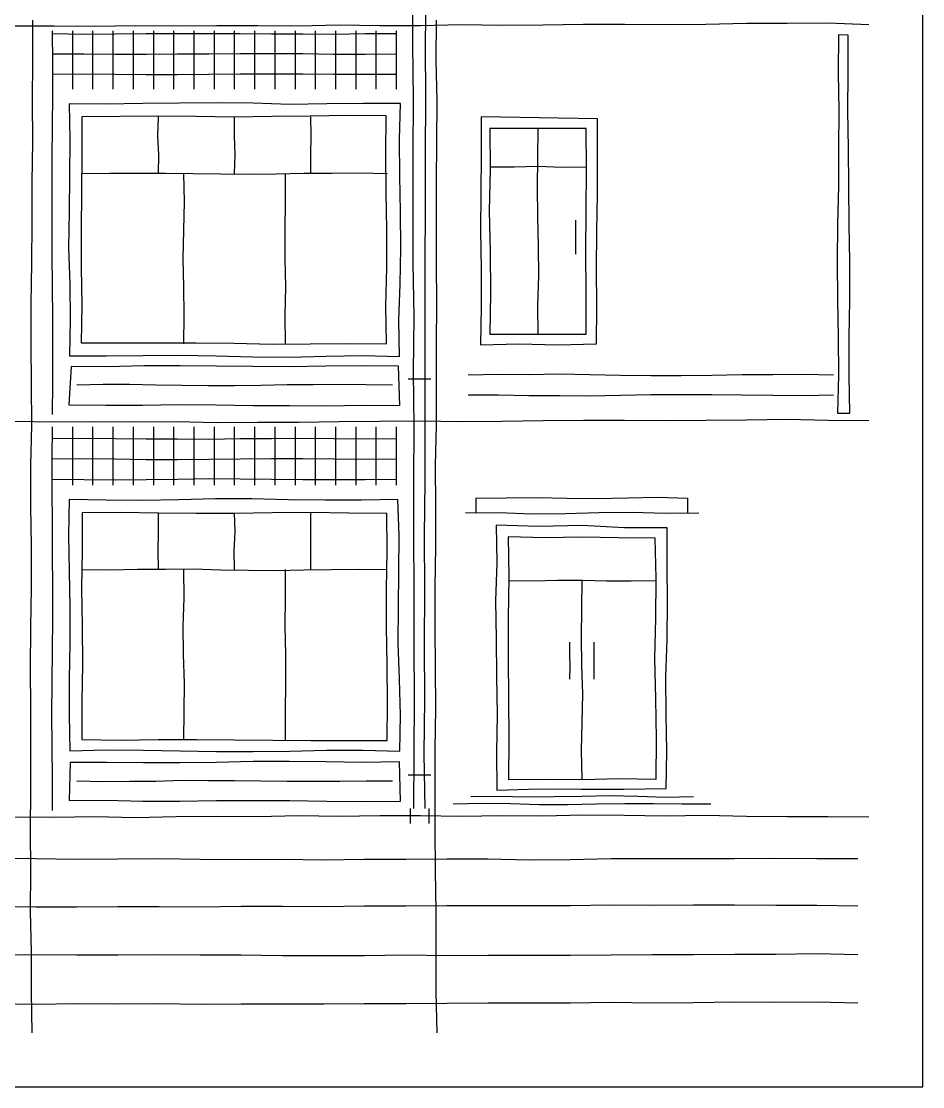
# Model space of a CAD drawing. Header units: millimetres. Extents: x 0 to 165, y 0 to 320.
# Drawn here: x 98.2 to 165, y 0 to 78.9 of the extents above; entities that cross this region are included whole.
import ezdxf

# ---------------------------------------------------------------- set-up
doc = ezdxf.new("R2010")
doc.units = ezdxf.units.MM
for name, color, linetype, true_color in [('01_KARKAS', 1, 'Continuous', 0xd62728), ('02_PROYOMY', 5, 'Continuous', 0x1f5fd6), ('03_BALKONY', 3, 'Continuous', 0x2ca02c), ('04_KLADKA', 32, 'Continuous', 0x8c5a2b), ('06_VODOSTOK', 4, 'Continuous', 0x0f9aa0), ('07_TSEKOL', 30, 'Continuous', 0xe68a00)]:
    doc.layers.add(name, color=color, linetype=linetype, true_color=true_color)

msp = doc.modelspace()

# ---------------------------------------------------------------- linework, layer by layer
at = {"layer": '01_KARKAS'}
for points in [[(165, 0), (165, 3.019), (165, 6.038), (165, 9.057), (165, 12.075), (165, 15.094), (165, 18.113), (165, 21.132), (165, 24.151), (165, 27.17), (165, 30.189), (165, 33.208), (165, 36.226), (165, 39.245), (165, 42.264), (165, 45.283), (165, 48.302), (165, 51.321), (165, 54.34), (165, 57.358), (165, 60.377), (165, 63.396), (165, 66.415), (165, 69.434), (165, 72.453), (165, 75.472), (165, 78.491), (165, 81.509)], [(99, 4), (98.945, 7), (98.95, 10), (98.875, 13), (98.899, 16), (98.88, 19), (98.886, 22), (98.887, 25), (98.898, 28), (98.877, 31), (98.883, 34), (98.94, 37), (98.941, 40), (98.906, 43), (98.896, 46), (98.965, 49), (98.936, 52), (98.915, 55), (98.916, 58), (98.967, 61), (99.001, 64), (98.99, 67), (99.032, 70), (99.008, 73), (99.035, 76), (99.051, 79)], [(129, 4), (128.931, 7), (128.931, 10), (128.931, 13), (128.882, 16), (128.874, 19), (128.868, 22), (128.868, 25), (128.923, 28), (128.877, 31), (128.875, 34), (128.872, 37), (128.92, 40), (128.916, 43), (128.896, 46), (128.963, 49), (128.952, 52), (128.966, 55), (128.99, 58), (128.956, 61), (128.96, 64), (128.957, 67), (128.98, 70), (129.023, 73), (128.948, 76), (128.964, 79)], [(97.596, 78.566), (100.615, 78.564), (103.635, 78.55), (106.654, 78.609), (109.673, 78.574), (112.692, 78.605), (115.712, 78.605), (118.731, 78.587), (121.75, 78.639), (124.769, 78.606), (127.788, 78.6), (130.808, 78.663), (133.827, 78.629), (136.846, 78.657), (139.865, 78.698), (142.885, 78.704), (145.904, 78.681), (148.923, 78.698), (151.942, 78.782), (154.962, 78.762), (157.981, 78.794), (161, 78.667)], [(97.596, 49.298), (100.615, 49.238), (103.635, 49.268), (106.654, 49.238), (109.673, 49.274), (112.692, 49.201), (115.712, 49.222), (118.731, 49.214), (121.75, 49.269), (124.769, 49.291), (127.788, 49.316), (130.808, 49.277), (133.827, 49.301), (136.846, 49.355), (139.865, 49.374), (142.885, 49.358), (145.904, 49.333), (148.923, 49.38), (151.942, 49.404), (154.962, 49.433), (157.981, 49.38), (161, 49.333)], [(97.596, 19.992), (100.615, 19.955), (103.635, 20.014), (106.654, 19.949), (109.673, 20.019), (112.692, 20.027), (115.712, 20.015), (118.731, 20.08), (121.75, 20.032), (124.769, 20.09), (127.788, 20.099), (130.808, 20.049), (133.827, 20.099), (136.846, 20.069), (139.865, 20.127), (142.885, 20.121), (145.904, 20.05), (148.923, 20.1), (151.942, 20.034), (154.962, 20.025), (157.981, 20.02), (161, 20)], [(96, 0), (99, 0), (102, 0), (105, 0), (108, 0), (111, 0), (114, 0), (117, 0), (120, 0), (123, 0), (126, 0), (129, 0), (132, 0), (135, 0), (138, 0), (141, 0), (144, 0), (147, 0), (150, 0), (153, 0), (156, 0), (159, 0), (162, 0), (165, 0)]]:
    msp.add_lwpolyline(points, dxfattribs=at)
at = {"layer": '02_PROYOMY'}
for points in [[(131.9, 43.6), (134.143, 43.625), (136.386, 43.631), (138.629, 43.597), (140.871, 43.565), (143.114, 43.613), (145.357, 43.668), (147.6, 43.6)], [(131.9, 42.5), (131.9, 43.6)], [(147.6, 42.5), (147.6, 43.6)], [(131.1, 42.5), (133.571, 42.523), (136.043, 42.435), (138.514, 42.45), (140.986, 42.532), (143.457, 42.549), (145.929, 42.479), (148.4, 42.5)], [(133.393, 41.598), (133.433, 38.793), (133.343, 35.988), (133.373, 33.183), (133.41, 30.378), (133.456, 27.573), (133.416, 24.768), (133.427, 21.963)], [(146.057, 41.394), (142.89, 41.404), (139.726, 41.562), (136.558, 41.502), (133.393, 41.598)], [(145.984, 22.079), (146.046, 24.838), (145.986, 27.598), (145.955, 30.357), (146.049, 33.116), (146.079, 35.876), (146.05, 38.635), (146.057, 41.394)], [(134.285, 40.731), (134.319, 37.733), (134.28, 34.735), (134.276, 31.738), (134.308, 28.74), (134.321, 25.742), (134.302, 22.745)], [(145.178, 40.629), (142.455, 40.661), (139.732, 40.702), (137.008, 40.649), (134.285, 40.731)], [(145.246, 22.782), (145.261, 25.756), (145.211, 28.731), (145.153, 31.705), (145.221, 34.68), (145.247, 37.654), (145.178, 40.629)], [(134.3, 37.5), (136.117, 37.479), (137.933, 37.526), (139.75, 37.528), (141.567, 37.472), (143.383, 37.468), (145.2, 37.5)], [(139.75, 22.8), (139.699, 24.9), (139.766, 27), (139.809, 29.1), (139.73, 31.2), (139.707, 33.3), (139.725, 35.4), (139.75, 37.5)], [(138.85, 30.19), (138.873, 31.1), (138.846, 32.01), (138.85, 32.92)], [(140.65, 30.19), (140.657, 31.1), (140.653, 32.01), (140.65, 32.92)], [(134.302, 22.745), (137.038, 22.767), (139.774, 22.741), (142.51, 22.822), (145.246, 22.782)], [(131.5, 21.5), (133.562, 21.516), (135.625, 21.464), (137.688, 21.497), (139.75, 21.531), (141.812, 21.556), (143.875, 21.52), (145.938, 21.455), (148, 21.5)], [(133.427, 21.963), (136.565, 22.059), (139.705, 22.033), (142.845, 22.041), (145.984, 22.079)], [(130.2, 20.95), (132.322, 21.005), (134.444, 20.981), (136.567, 20.894), (138.689, 20.911), (140.811, 20.953), (142.933, 20.967), (145.056, 20.981), (147.178, 20.96), (149.3, 20.95)]]:
    msp.add_lwpolyline(points, dxfattribs=at)
at = {"layer": '03_BALKONY'}
for points in [[(158.754, 77.903), (158.733, 75.102), (158.779, 72.301), (158.763, 69.501), (158.77, 66.7), (158.688, 63.9), (158.665, 61.099), (158.685, 58.298), (158.73, 55.497), (158.754, 52.697), (158.695, 49.896)], [(159.476, 77.895), (158.754, 77.903)], [(159.597, 49.888), (159.553, 52.689), (159.556, 55.489), (159.593, 58.29), (159.592, 61.091), (159.547, 63.892), (159.526, 66.692), (159.494, 69.493), (159.452, 72.294), (159.486, 75.095), (159.476, 77.895)], [(101.732, 72.81), (101.795, 70.142), (101.766, 67.474), (101.744, 64.806), (101.693, 62.138), (101.78, 59.47), (101.811, 56.802), (101.763, 54.134)], [(126.288, 72.817), (123.56, 72.826), (120.831, 72.792), (118.103, 72.749), (115.374, 72.836), (112.646, 72.877), (109.917, 72.836), (107.189, 72.83), (104.461, 72.785), (101.732, 72.81)], [(126.214, 54.091), (126.179, 56.766), (126.258, 59.441), (126.312, 62.116), (126.29, 64.791), (126.234, 67.467), (126.228, 70.142), (126.288, 72.817)], [(102.667, 71.828), (102.676, 69.038), (102.662, 66.249), (102.627, 63.46), (102.634, 60.671), (102.67, 57.881), (102.634, 55.092)], [(125.237, 71.902), (122.416, 71.926), (119.594, 71.886), (116.773, 71.859), (113.952, 71.82), (111.131, 71.85), (108.309, 71.893), (105.488, 71.87), (102.667, 71.828)], [(108.35, 67.633), (108.388, 69.033), (108.312, 70.433), (108.35, 71.833)], [(114, 67.633), (114.044, 69.033), (113.981, 70.433), (114, 71.833)], [(119.65, 67.633), (119.637, 69.033), (119.672, 70.433), (119.65, 71.833)], [(125.266, 55.024), (125.214, 57.837), (125.274, 60.65), (125.276, 63.463), (125.234, 66.276), (125.207, 69.089), (125.237, 71.902)], [(132.268, 71.83), (132.276, 69.017), (132.242, 66.203), (132.227, 63.39), (132.281, 60.576), (132.282, 57.762), (132.229, 54.949)], [(140.886, 71.695), (138.013, 71.731), (135.141, 71.775), (132.268, 71.83)], [(140.825, 55.033), (140.839, 57.81), (140.814, 60.587), (140.846, 63.364), (140.898, 66.141), (140.885, 68.918), (140.886, 71.695)], [(132.904, 70.963), (132.932, 67.918), (132.864, 64.874), (132.931, 61.829), (132.954, 58.784), (132.927, 55.74)], [(140.045, 70.978), (136.475, 70.982), (132.904, 70.963)], [(136.5, 55.683), (136.467, 57.869), (136.543, 60.055), (136.525, 62.24), (136.48, 64.426), (136.46, 66.612), (136.48, 68.798), (136.5, 70.983)], [(140.048, 55.745), (140.061, 58.792), (140.025, 61.838), (140.047, 64.885), (140.08, 67.931), (140.045, 70.978)], [(132.95, 68.133), (134.725, 68.13), (136.5, 68.174), (138.275, 68.096), (140.05, 68.133)], [(102.7, 67.633), (104.755, 67.654), (106.809, 67.653), (108.864, 67.652), (110.918, 67.643), (112.973, 67.602), (115.027, 67.588), (117.082, 67.621), (119.136, 67.654), (121.191, 67.657), (123.245, 67.688), (125.3, 67.633)], [(110.233, 55.033), (110.256, 57.133), (110.24, 59.233), (110.178, 61.333), (110.241, 63.433), (110.272, 65.533), (110.233, 67.633)], [(117.767, 55.033), (117.757, 57.133), (117.796, 59.233), (117.74, 61.333), (117.74, 63.433), (117.759, 65.533), (117.767, 67.633)], [(139.3, 61.653), (139.292, 62.913), (139.3, 64.173)], [(132.927, 55.74), (136.488, 55.731), (140.048, 55.745)], [(102.634, 55.092), (105.463, 55.085), (108.292, 55.103), (111.121, 55.086), (113.95, 55.066), (116.779, 55.005), (119.608, 55.025), (122.437, 55.045), (125.266, 55.024)], [(132.229, 54.949), (135.094, 55.03), (137.96, 54.954), (140.825, 55.033)], [(101.763, 54.134), (104.48, 54.14), (107.197, 54.157), (109.914, 54.191), (112.63, 54.124), (115.347, 54.069), (118.064, 54.034), (120.781, 54.105), (123.498, 54.148), (126.214, 54.091)], [(101.878, 53.346), (101.718, 50.494)], [(126.138, 53.371), (123.442, 53.4), (120.747, 53.357), (118.051, 53.321), (115.356, 53.338), (112.66, 53.368), (109.965, 53.4), (107.269, 53.384), (104.574, 53.319), (101.878, 53.346)], [(126.235, 50.465), (126.138, 53.371)], [(131.3, 52.733), (133.558, 52.765), (135.817, 52.748), (138.075, 52.789), (140.333, 52.756), (142.592, 52.713), (144.85, 52.674), (147.108, 52.683), (149.367, 52.693), (151.625, 52.751), (153.883, 52.751), (156.142, 52.774), (158.4, 52.733)], [(102.3, 51.983), (104.25, 52.024), (106.2, 52.041), (108.15, 51.992), (110.1, 51.963), (112.05, 51.945), (114, 51.926), (115.95, 51.973), (117.9, 52.013), (119.85, 52.013), (121.8, 52.04), (123.75, 52.005), (125.7, 51.983)], [(101.718, 50.494), (104.442, 50.477), (107.167, 50.489), (109.891, 50.525), (112.615, 50.515), (115.339, 50.461), (118.063, 50.451), (120.787, 50.427), (123.511, 50.487), (126.235, 50.465)], [(131.3, 51.233), (133.558, 51.244), (135.817, 51.199), (138.075, 51.197), (140.333, 51.175), (142.592, 51.208), (144.85, 51.275), (147.108, 51.277), (149.367, 51.281), (151.625, 51.25), (153.883, 51.217), (156.142, 51.197), (158.4, 51.233)], [(158.695, 49.896), (159.597, 49.888)], [(101.748, 43.484), (101.693, 40.826), (101.731, 38.168), (101.784, 35.509), (101.778, 32.851), (101.727, 30.193), (101.734, 27.534), (101.775, 24.876)], [(126.104, 43.491), (123.398, 43.45), (120.692, 43.434), (117.986, 43.479), (115.279, 43.546), (112.573, 43.548), (109.867, 43.472), (107.161, 43.421), (104.455, 43.441), (101.748, 43.484)], [(126.249, 24.864), (126.289, 27.525), (126.214, 30.186), (126.121, 32.846), (126.157, 35.508), (126.161, 38.169), (126.195, 40.83), (126.104, 43.491)], [(102.701, 42.499), (102.691, 39.7), (102.662, 36.901), (102.702, 34.102), (102.712, 31.302), (102.68, 28.503), (102.686, 25.704)], [(125.28, 42.465), (122.458, 42.474), (119.635, 42.518), (116.813, 42.503), (113.99, 42.464), (111.168, 42.458), (108.346, 42.478), (105.523, 42.531), (102.701, 42.499)], [(108.35, 38.3), (108.333, 39.7), (108.359, 41.1), (108.35, 42.5)], [(114, 38.3), (113.961, 39.7), (114.038, 41.1), (114, 42.5)], [(119.65, 38.3), (119.647, 39.7), (119.66, 41.1), (119.65, 42.5)], [(125.301, 25.648), (125.332, 28.451), (125.309, 31.254), (125.252, 34.057), (125.261, 36.859), (125.299, 39.662), (125.28, 42.465)], [(102.7, 38.3), (104.755, 38.283), (106.809, 38.33), (108.864, 38.327), (110.918, 38.353), (112.973, 38.289), (115.027, 38.258), (117.082, 38.242), (119.136, 38.279), (121.191, 38.301), (123.245, 38.33), (125.3, 38.3)], [(110.233, 25.7), (110.254, 27.8), (110.278, 29.9), (110.211, 32), (110.187, 34.1), (110.253, 36.2), (110.233, 38.3)], [(117.767, 25.7), (117.777, 27.8), (117.789, 29.9), (117.787, 32), (117.747, 34.1), (117.766, 36.2), (117.767, 38.3)], [(102.686, 25.704), (105.513, 25.656), (108.34, 25.714), (111.167, 25.724), (113.994, 25.687), (116.821, 25.665), (119.647, 25.647), (122.474, 25.634), (125.301, 25.648)], [(101.775, 24.876), (104.494, 24.941), (107.213, 24.929), (109.933, 24.887), (112.652, 24.835), (115.371, 24.829), (118.091, 24.86), (120.81, 24.918), (123.529, 24.929), (126.249, 24.864)], [(101.818, 24.018), (101.738, 21.208)], [(126.208, 24.056), (123.498, 24.007), (120.788, 24.057), (118.078, 24.084), (115.368, 24.083), (112.658, 24.004), (109.948, 23.991), (107.238, 23.98), (104.528, 24.019), (101.818, 24.018)], [(126.283, 21.141), (126.208, 24.056)], [(102.3, 22.65), (104.25, 22.6), (106.2, 22.635), (108.15, 22.638), (110.1, 22.698), (112.05, 22.684), (114, 22.69), (115.95, 22.651), (117.9, 22.64), (119.85, 22.626), (121.8, 22.628), (123.75, 22.648), (125.7, 22.65)], [(101.738, 21.208), (104.465, 21.215), (107.192, 21.142), (109.919, 21.16), (112.647, 21.191), (115.374, 21.206), (118.101, 21.191), (120.828, 21.142), (123.555, 21.116), (126.283, 21.141)]]:
    msp.add_lwpolyline(points, dxfattribs=at)
at = {"layer": '04_KLADKA'}
for points in [[(100.5, 49.783), (100.519, 52.153), (100.52, 54.522), (100.529, 56.892), (100.512, 59.261), (100.486, 61.631), (100.485, 64), (100.482, 66.369), (100.476, 68.739), (100.504, 71.108), (100.532, 73.478), (100.527, 75.847), (100.5, 78.217)], [(102, 73.883), (102, 78.217)], [(103.5, 73.883), (103.5, 78.217)], [(105, 73.883), (105, 78.217)], [(106.5, 73.883), (106.5, 78.217)], [(108, 73.883), (108, 78.217)], [(109.5, 73.883), (109.5, 78.217)], [(111, 73.883), (111, 78.217)], [(112.5, 73.883), (112.5, 78.217)], [(114, 73.883), (114, 78.217)], [(115.5, 73.883), (115.5, 78.217)], [(117, 73.883), (117, 78.217)], [(118.5, 73.883), (118.5, 78.217)], [(120, 73.883), (120, 78.217)], [(121.5, 73.883), (121.5, 78.217)], [(123, 73.883), (123, 78.217)], [(124.5, 73.883), (124.5, 78.217)], [(126, 73.883), (126, 78.217)], [(100.5, 78), (102.818, 77.957), (105.136, 77.977), (107.455, 78), (109.773, 78.009), (112.091, 78.014), (114.409, 78.009), (116.727, 77.988), (119.045, 77.978), (121.364, 77.958), (123.682, 78.006), (126, 78)], [(100.5, 76.5), (102.818, 76.501), (105.136, 76.476), (107.455, 76.487), (109.773, 76.494), (112.091, 76.507), (114.409, 76.52), (116.727, 76.539), (119.045, 76.515), (121.364, 76.484), (123.682, 76.474), (126, 76.5)], [(100.5, 75), (102.818, 75.027), (105.136, 74.993), (107.455, 74.969), (109.773, 74.981), (112.091, 75.002), (114.409, 75.022), (116.727, 75.013), (119.045, 75.01), (121.364, 74.994), (123.682, 74.991), (126, 75)], [(100.5, 20.45), (100.489, 22.819), (100.482, 25.189), (100.457, 27.558), (100.486, 29.928), (100.503, 32.297), (100.535, 34.667), (100.529, 37.036), (100.505, 39.406), (100.501, 41.775), (100.466, 44.144), (100.48, 46.514), (100.5, 48.883)], [(102, 44.55), (102, 48.883)], [(103.5, 44.55), (103.5, 48.883)], [(105, 44.55), (105, 48.883)], [(106.5, 44.55), (106.5, 48.883)], [(108, 44.55), (108, 48.883)], [(109.5, 44.55), (109.5, 48.883)], [(111, 44.55), (111, 48.883)], [(112.5, 44.55), (112.5, 48.883)], [(114, 44.55), (114, 48.883)], [(115.5, 44.55), (115.5, 48.883)], [(117, 44.55), (117, 48.883)], [(118.5, 44.55), (118.5, 48.883)], [(120, 44.55), (120, 48.883)], [(121.5, 44.55), (121.5, 48.883)], [(123, 44.55), (123, 48.883)], [(124.5, 44.55), (124.5, 48.883)], [(126, 44.55), (126, 48.883)], [(100.5, 48), (102.818, 48.023), (105.136, 48.02), (107.455, 47.994), (109.773, 47.978), (112.091, 47.963), (114.409, 48.012), (116.727, 48.007), (119.045, 48.041), (121.364, 48.017), (123.682, 47.998), (126, 48)], [(100.5, 46.5), (102.818, 46.539), (105.136, 46.513), (107.455, 46.467), (109.773, 46.457), (112.091, 46.49), (114.409, 46.493), (116.727, 46.531), (119.045, 46.517), (121.364, 46.504), (123.682, 46.48), (126, 46.5)], [(100.5, 45), (102.818, 44.982), (105.136, 44.96), (107.455, 44.984), (109.773, 45.002), (112.091, 45.038), (114.409, 45.018), (116.727, 44.997), (119.045, 44.986), (121.364, 44.982), (123.682, 44.98), (126, 45)]]:
    msp.add_lwpolyline(points, dxfattribs=at)
at = {"layer": '06_VODOSTOK'}
for points in [[(127.275, 20.6), (127.306, 24.643), (127.325, 28.686), (127.3, 32.729), (127.301, 36.772), (127.286, 40.815), (127.283, 44.858), (127.319, 48.902), (127.268, 52.945), (127.295, 56.988), (127.244, 61.031), (127.239, 65.074), (127.236, 69.117), (127.25, 73.16), (127.215, 77.203), (127.203, 81.246)], [(128.125, 20.6), (128.048, 24.643), (128.086, 28.686), (128.078, 32.729), (128.096, 36.772), (128.073, 40.815), (128.115, 44.858), (128.115, 48.902), (128.131, 52.945), (128.115, 56.988), (128.114, 61.031), (128.151, 65.074), (128.149, 69.117), (128.165, 73.16), (128.146, 77.203), (128.204, 81.246)], [(126.85, 52.433), (128.55, 52.433)], [(126.85, 23.1), (128.55, 23.1)], [(127, 20.6), (127, 19.5)], [(128.4, 20.6), (128.4, 19.5)]]:
    msp.add_lwpolyline(points, dxfattribs=at)
at = {"layer": '07_TSEKOL'}
for points in [[(96.212, 16.92), (99.259, 16.894), (102.306, 16.856), (105.353, 16.871), (108.4, 16.891), (111.447, 16.843), (114.494, 16.818), (117.541, 16.852), (120.588, 16.812), (123.635, 16.848), (126.682, 16.851), (129.729, 16.872), (132.776, 16.87), (135.824, 16.813), (138.871, 16.829), (141.918, 16.891), (144.965, 16.9), (148.012, 16.895), (151.059, 16.894), (154.106, 16.933), (157.153, 16.894), (160.2, 16.9)], [(96.212, 13.365), (99.259, 13.323), (102.306, 13.328), (105.353, 13.338), (108.4, 13.346), (111.447, 13.314), (114.494, 13.371), (117.541, 13.361), (120.588, 13.343), (123.635, 13.407), (126.682, 13.397), (129.729, 13.424), (132.776, 13.412), (135.824, 13.424), (138.871, 13.424), (141.918, 13.475), (144.965, 13.438), (148.012, 13.46), (151.059, 13.482), (154.106, 13.439), (157.153, 13.454), (160.2, 13.4)], [(96.212, 9.769), (99.259, 9.786), (102.306, 9.774), (105.353, 9.777), (108.4, 9.79), (111.447, 9.758), (114.494, 9.777), (117.541, 9.717), (120.588, 9.722), (123.635, 9.706), (126.682, 9.761), (129.729, 9.714), (132.776, 9.749), (135.824, 9.738), (138.871, 9.752), (141.918, 9.77), (144.965, 9.784), (148.012, 9.796), (151.059, 9.815), (154.106, 9.821), (157.153, 9.854), (160.2, 9.8)], [(96.212, 6.157), (99.259, 6.123), (102.306, 6.153), (105.353, 6.149), (108.4, 6.152), (111.447, 6.122), (114.494, 6.127), (117.541, 6.128), (120.588, 6.143), (123.635, 6.157), (126.682, 6.156), (129.729, 6.194), (132.776, 6.222), (135.824, 6.22), (138.871, 6.21), (141.918, 6.27), (144.965, 6.215), (148.012, 6.247), (151.059, 6.279), (154.106, 6.27), (157.153, 6.285), (160.2, 6.2)]]:
    msp.add_lwpolyline(points, dxfattribs=at)

doc.saveas('drawing.dxf')
